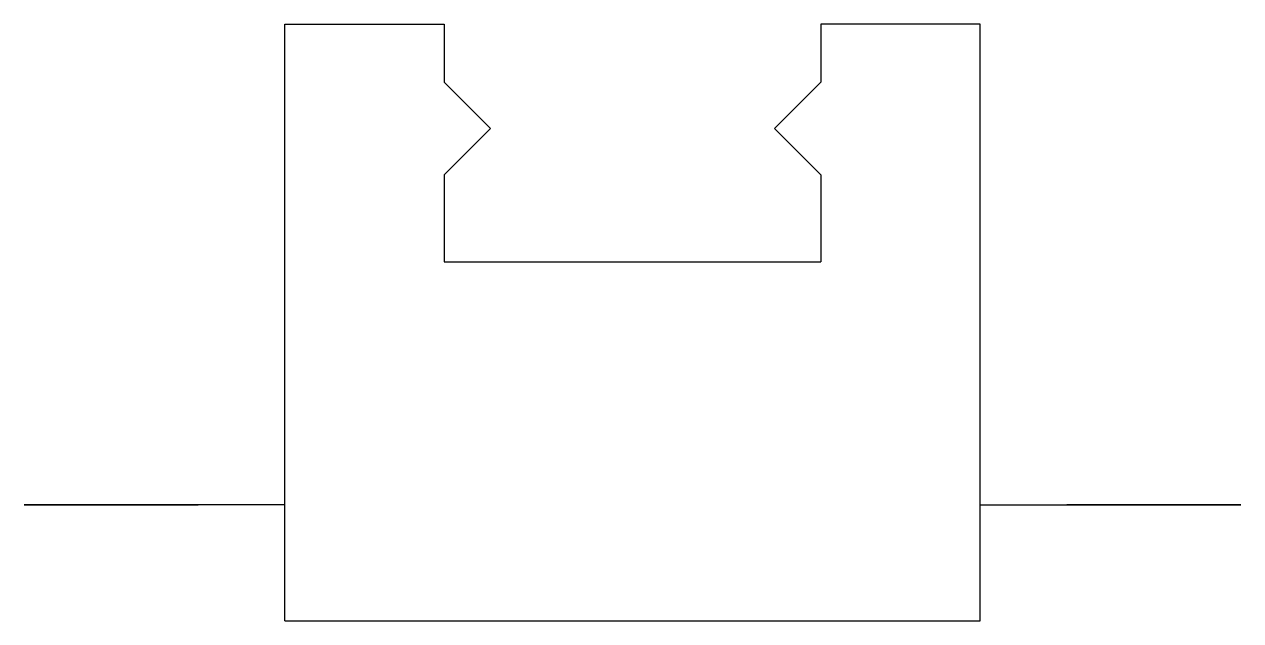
# Model space of a CAD drawing. Header units: millimetres. Extents: x -4.5 to 16.5, y 0 to 10.3.
import ezdxf

# ---------------------------------------------------------------- set-up
doc = ezdxf.new("R2010")
doc.units = ezdxf.units.MM
doc.layers.get('0').update_dxf_attribs({"true_color": 0xc2ced6})

msp = doc.modelspace()

# ---------------------------------------------------------------- linework, layer by layer
for p, q in [((0, 9.3), (0, 10.3)), ((0, 10.3), (2.75, 10.3)), ((2.75, 10.3), (2.75, 9.3)), ((12, 10.3), (9.25, 10.3)), ((9.25, 10.3), (9.25, 9.3)), ((12, 9.3), (12, 10.3)), ((0, 0), (0, 9.3)), ((3.55, 8.5), (2.75, 9.3)), ((8.45, 8.5), (9.25, 9.3)), ((12, 0), (12, 9.3)), ((2.75, 7.7), (3.55, 8.5)), ((9.25, 7.7), (8.45, 8.5)), ((2.75, 7.7), (2.75, 6.7)), ((9.25, 7.7), (9.25, 6.7)), ((2.75, 6.7), (2.75, 6.2)), ((9.25, 6.7), (9.25, 6.2)), ((2.75, 6.2), (9.25, 6.2)), ((0, 2, 69.52), (-3, 2, 69.52)), ((-3, 2, 69.52), (-3, 2, 61.52)), ((0, 2), (-3, 2)), ((-3, 2), (-3, 2, 8)), ((0, 0, 69.52), (0, 2, 69.52)), ((0, 2, 69.52), (0, 2, -9.787)), ((0, 0), (0, 2)), ((12, 0), (12, 2)), ((12, 2), (12, 2, 80.62)), ((12, 0, 69.52), (12, 2, 69.52)), ((12, 2, 69.52), (15, 2, 69.52)), ((12, 2), (15, 2)), ((15, 2, 69.52), (15, 2, 61.52)), ((15, 2), (15, 2, 8)), ((0, 0), (12, 0)), ((0, 0), (6, 0)), ((0, 0), (0, 0, 69.52)), ((12, 0, 69.52), (12, 0))]:
    msp.add_line(p, q)
at = {"extrusion": (-1.42479e-14, -1, 0)}
for centre in [(-3, 8, -2), (-3, 61.52, -2)]:
    msp.add_circle(centre, 1.5, dxfattribs=at)
at = {"extrusion": (-9.62193e-16, 1, 0)}
for centre in [(-15, 8, 2), (-15, 61.52, 2)]:
    msp.add_circle(centre, 1.5, dxfattribs=at)

doc.saveas('drawing.dxf')
